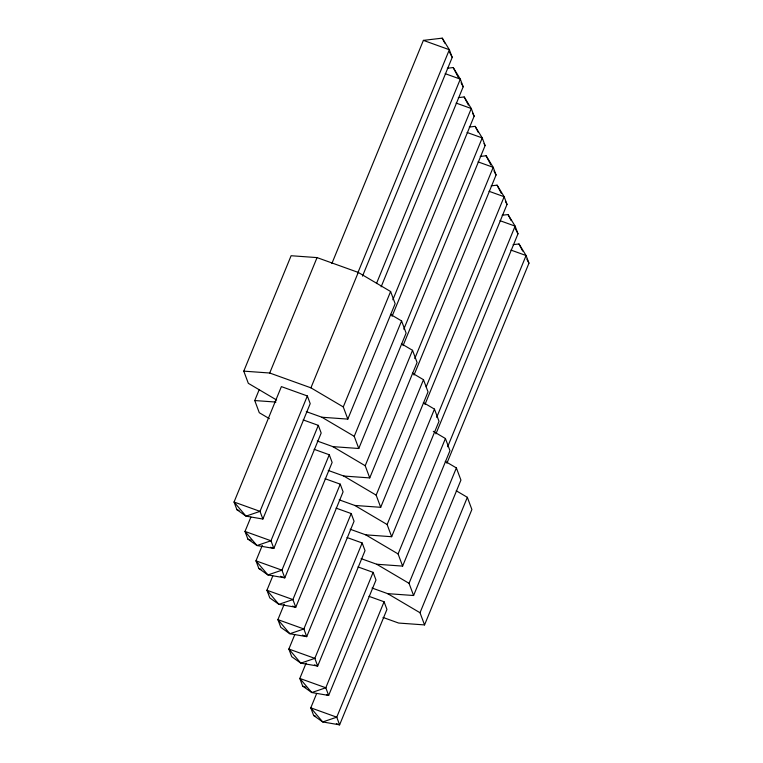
<?xml version="1.0" encoding="UTF-8"?>
<svg xmlns="http://www.w3.org/2000/svg" width="763" height="763" viewBox="0 0 763 763"><rect width="100%" height="100%" fill="white"/><g stroke="black" fill="none" stroke-linecap="round" stroke-linejoin="round"><path stroke-width="1.14" d="M276.626 400.022L248.318 383.322L243.778 371.142L291.113 255.729L317.046 257.598L358.257 272.42L390.608 291.514L395.148 303.693L347.814 419.106L321.881 417.237L306.287 411.629M269.396 418.687L259.286 412.716L254.747 400.546L259.248 389.55M243.778 371.142L269.711 373.012L317.046 257.598M331.876 263.512L423.389 40.382L442.263 38.15L449.35 49.719L452.211 57.387L362.501 276.12M250.874 517.142L245.009 531.43L247.87 539.107L256.959 545.545L273.841 548.444L321.175 433.031L318.314 425.353L303.169 419.908M307.346 395.959L260.011 511.363L262.873 519.04L245.991 516.141L236.911 509.703L234.05 502.025L281.385 386.612L307.346 395.959L310.207 403.627L262.873 519.04M357.837 272.849L449.35 49.719L423.389 40.382M347.814 419.106L343.274 406.927L310.923 387.833L358.257 272.42M262.291 545.44L255.977 560.834L258.838 568.502L267.918 574.94L284.799 577.839L332.134 462.426L329.273 454.758L314.127 449.312M318.314 425.353L270.979 540.767L273.841 548.444L270.588 547.271M376.464 283.559L460.318 79.123L453.222 67.554L447.328 68.25M381.128 286.84L463.179 86.791L460.318 79.123L445.172 73.668M272.801 575.941L266.936 590.238L269.797 597.906L278.886 604.344L295.767 607.243L343.092 491.83L340.241 484.162L325.095 478.716M343.274 406.927L390.608 291.514M329.273 454.758L281.938 570.171L284.799 577.839L280.469 576.284M392.84 299.773L471.276 108.518L464.19 96.949L458.286 97.645M392.087 316.244L474.138 116.195L471.276 108.518L456.131 103.072M284.208 604.248L277.904 619.632L280.765 627.31L289.845 633.748L306.726 636.647L354.061 521.234L351.199 513.556L336.054 508.11M317.255 441.024L332.849 446.632L358.782 448.501L354.232 436.322L401.567 320.918L390.446 314.346M340.241 484.162L292.906 599.575L295.767 607.243L292.515 606.08M403.799 329.177L482.235 137.922L475.149 126.353L469.255 127.049M358.782 448.501L406.116 333.088L401.567 320.918M403.055 345.639L485.096 145.59L482.235 137.922L467.09 132.476M294.728 634.749L288.862 649.036L291.724 656.705L300.803 663.152L317.685 666.051L365.019 550.638L362.158 542.96L347.012 537.514M328.214 470.428L343.808 476.036L369.74 477.905L365.2 465.726L412.535 350.312L401.414 343.751M351.199 513.556L303.865 628.97L306.726 636.647L302.396 635.093M414.757 358.581L493.203 167.326L486.107 155.757L480.213 156.453M369.74 477.905L417.075 362.492L412.535 350.312M414.013 375.043L496.064 174.994L493.203 167.326L478.058 161.88M306.135 663.047L299.821 678.441L302.682 686.109L311.771 692.546L328.653 695.446L375.987 580.033L373.126 572.364L357.981 566.919M339.182 499.832L354.776 505.44L380.699 507.309L376.159 495.13L423.494 379.716L412.373 373.155M362.158 542.96L314.823 658.374L317.685 666.051L314.442 664.878M426.174 386.879L504.162 196.72L497.075 185.161L491.172 185.857M380.699 507.309L428.033 391.896L423.494 379.716M424.981 404.447L507.023 204.398L504.162 196.72L489.016 191.275M316.645 693.548L310.789 707.835L313.65 715.513L322.73 721.951L339.611 724.85L386.946 609.437L384.085 601.769L368.939 596.313M350.141 529.226L365.735 534.844L391.667 536.713L387.127 524.534L434.462 409.121L423.341 402.559M373.126 572.364L325.791 687.778L328.653 695.446L326.488 694.673M436.684 417.38L515.13 226.125L508.034 214.556L502.14 215.252M391.667 536.713L439.002 421.3L434.462 409.121M435.94 433.851L517.991 233.802L515.13 226.125L499.984 220.679M361.099 558.63L376.693 564.239L402.626 566.108L398.086 553.928L445.42 438.515L433.289 431.362M384.085 601.769L336.75 717.182L339.611 724.85L336.369 723.686M447.652 446.784L526.089 255.529L519.002 243.96L513.098 244.656M402.626 566.108L449.96 450.695L445.42 438.515M446.899 463.246L528.95 263.197L526.089 255.529L510.943 250.083M372.067 588.035L387.661 593.643L413.594 595.512L409.044 583.333L456.379 467.919L445.258 461.357M413.594 595.512L460.928 480.099L456.379 467.919M383.026 617.439L398.62 623.047L424.552 624.916L420.012 612.737L467.347 497.323L456.226 490.762M424.552 624.916L471.887 509.503L467.347 497.323M254.747 400.546L275.958 402.072M269.711 373.012L310.923 387.833M236.911 509.703L239.077 510.476M247.87 539.107L251.122 540.271M258.838 568.502L261.003 569.284M302.682 686.109L305.934 687.282M313.65 715.513L315.815 716.285M321.881 417.237L354.232 436.322M332.849 446.632L365.2 465.726M343.808 476.036L376.159 495.13M354.776 505.44L387.127 524.534M365.735 534.844L398.086 553.928M376.693 564.239L409.044 583.333M387.661 593.643L420.012 612.737M442.263 38.15L444.877 43.214M449.598 52.323L452.211 57.387M453.222 67.554L458.458 77.673M461.081 82.738L463.179 86.791M464.19 96.949L468.377 105.056M472.564 113.153L474.138 116.195M475.149 126.353L478.287 132.428M484.047 143.568L485.096 145.59M486.107 155.757L490.828 164.865M493.966 170.941L496.064 174.994M497.075 185.161L501.262 193.258M505.449 201.356L507.023 204.398M508.034 214.556L511.181 220.631M515.368 228.738L517.991 233.802M519.002 243.96L522.665 251.046M526.851 259.153L528.95 263.197M260.011 511.363L245.991 516.141L234.05 502.025L260.011 511.363M270.979 540.767L256.959 545.545L245.009 531.43L270.979 540.767M281.938 570.171L267.918 574.94L255.977 560.834L281.938 570.171M292.906 599.575L278.886 604.344L266.936 590.238L292.906 599.575M303.865 628.97L289.845 633.748L277.904 619.632L303.865 628.97M314.823 658.374L300.803 663.152L288.862 649.036L314.823 658.374M325.791 687.778L311.771 692.546L299.821 678.441L325.791 687.778M336.75 717.182L322.73 721.951L310.789 707.835L336.75 717.182"/></g></svg>
